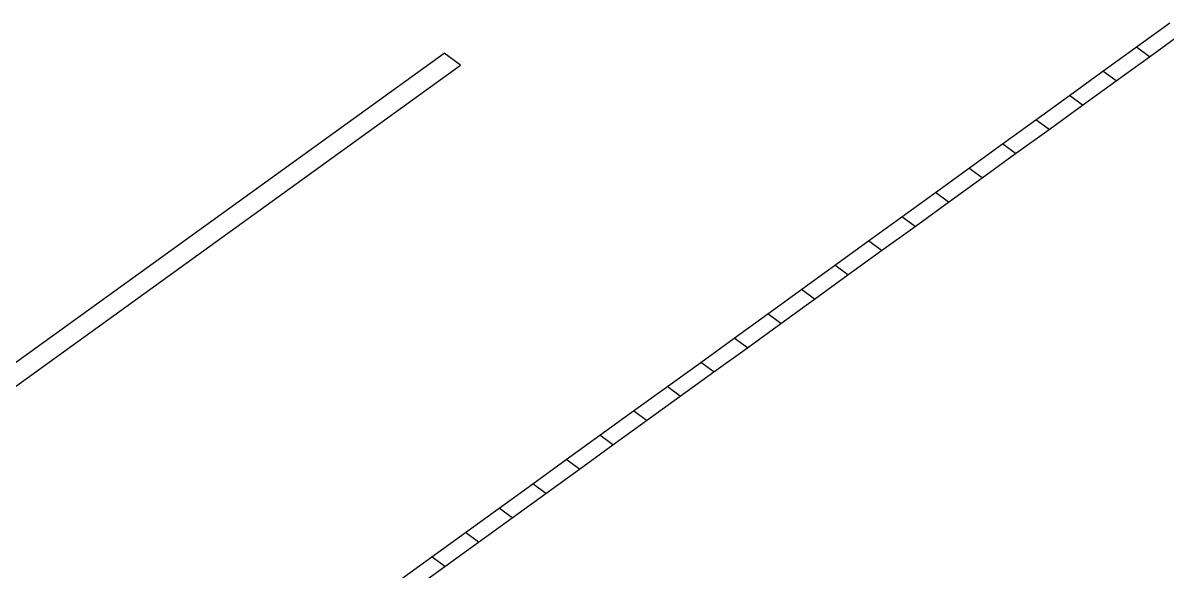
# Model space of a CAD drawing. Extents: x -83 to 83, y -28 to 43.
# Drawn here: x -77.1 to -70.97, y 3.17 to 6.11 of the extents above; entities that cross this region are included whole.
import ezdxf

# ---------------------------------------------------------------- set-up
doc = ezdxf.new("R2010")
doc.units = 0
doc.layers.get('0').update_dxf_attribs({"linetype": 'CONTINUOUS'})

msp = doc.modelspace()

# ---------------------------------------------------------------- linework, layer by layer
for p, q in [((-71.318, 5.8462), (-70.9595, 6.1056)), ((-71.0685, 5.9243), (-70.8893, 6.054)), ((-78.3833, 3.3898), (-74.845, 5.9441)), ((-74.7574, 5.8796), (-74.845, 5.9441)), ((-71.0685, 5.9243), (-71.1387, 5.9758)), ((-71.2477, 5.7946), (-71.0685, 5.9243)), ((-78.3596, 3.2789), (-74.7574, 5.8796)), ((-71.4972, 5.7164), (-71.318, 5.8462)), ((-71.2477, 5.7946), (-71.318, 5.8462)), ((-71.427, 5.6648), (-71.2477, 5.7946)), ((-71.6765, 5.5867), (-71.4972, 5.7164)), ((-71.427, 5.6648), (-71.4972, 5.7164)), ((-71.6062, 5.5351), (-71.427, 5.6648)), ((-71.4269, 5.6648), (-71.427, 5.6648)), ((-71.8558, 5.4569), (-71.6765, 5.5867)), ((-71.6062, 5.5351), (-71.6765, 5.5867)), ((-71.7856, 5.4052), (-71.6062, 5.5351)), ((-71.6062, 5.535), (-71.6062, 5.5351)), ((-72.2147, 5.1971), (-71.8558, 5.4569)), ((-71.7856, 5.4052), (-71.8558, 5.4569)), ((-71.8558, 5.4569), (-71.8558, 5.4569)), ((-71.965, 5.2754), (-71.7856, 5.4052)), ((-72.1445, 5.1455), (-71.965, 5.2754)), ((-71.965, 5.2754), (-72.0352, 5.327)), ((-72.3942, 5.0673), (-72.2147, 5.1971)), ((-72.2147, 5.1971), (-72.2147, 5.1972)), ((-72.1445, 5.1455), (-72.2147, 5.1971)), ((-72.324, 5.0156), (-72.1445, 5.1455)), ((-72.1444, 5.1454), (-72.1445, 5.1455)), ((-72.5737, 4.9374), (-72.3942, 5.0673)), ((-72.324, 5.0156), (-72.3942, 5.0673)), ((-72.3942, 5.0673), (-72.3942, 5.0673)), ((-72.5035, 4.8857), (-72.324, 5.0156)), ((-72.3239, 5.0156), (-72.324, 5.0156)), ((-73.1126, 4.5473), (-72.5737, 4.9374)), ((-72.5035, 4.8857), (-72.5737, 4.9374)), ((-72.5737, 4.9374), (-72.5737, 4.9374)), ((-72.6831, 4.7557), (-72.5035, 4.8857)), ((-72.5034, 4.8856), (-72.5035, 4.8857)), ((-72.6831, 4.7557), (-72.7533, 4.8073)), ((-72.8627, 4.6257), (-72.6831, 4.7557)), ((-72.8627, 4.6257), (-72.9329, 4.6774)), ((-73.0424, 4.4956), (-72.8627, 4.6257)), ((-73.2923, 4.4173), (-73.1126, 4.5473)), ((-73.0424, 4.4956), (-73.1126, 4.5473)), ((-73.1126, 4.5473), (-73.1126, 4.5473)), ((-73.2221, 4.3655), (-73.0424, 4.4956)), ((-73.0423, 4.4956), (-73.0424, 4.4956)), ((-73.472, 4.2872), (-73.2923, 4.4173)), ((-73.2221, 4.3655), (-73.2923, 4.4173)), ((-73.2923, 4.4173), (-73.2923, 4.4173)), ((-73.4018, 4.2355), (-73.2221, 4.3655)), ((-73.222, 4.3655), (-73.2221, 4.3655)), ((-73.8318, 4.0268), (-73.472, 4.2872)), ((-73.5817, 4.1053), (-73.4018, 4.2355)), ((-73.472, 4.2872), (-73.4721, 4.2872)), ((-73.4018, 4.2355), (-73.472, 4.2872)), ((-73.4018, 4.2354), (-73.4018, 4.2355)), ((-73.7615, 3.9751), (-73.5817, 4.1053)), ((-73.5817, 4.1053), (-73.6519, 4.157)), ((-74.0117, 3.8967), (-73.8318, 4.0268)), ((-73.8318, 4.0268), (-73.8318, 4.0269)), ((-73.7615, 3.9751), (-73.8318, 4.0268)), ((-73.9415, 3.8449), (-73.7615, 3.9751)), ((-74.1916, 3.7664), (-74.0117, 3.8967)), ((-73.9415, 3.8449), (-74.0117, 3.8967)), ((-74.0117, 3.8967), (-74.0117, 3.8967)), ((-74.1214, 3.7147), (-73.9415, 3.8449)), ((-73.9414, 3.8448), (-73.9415, 3.8449)), ((-74.3716, 3.6362), (-74.1916, 3.7664)), ((-74.1916, 3.7664), (-74.1916, 3.7665)), ((-74.1214, 3.7147), (-74.1916, 3.7664)), ((-74.3014, 3.5843), (-74.1214, 3.7147)), ((-74.1213, 3.7146), (-74.1214, 3.7147)), ((-74.7318, 3.3755), (-74.3716, 3.6362)), ((-74.3014, 3.5843), (-74.3716, 3.6362)), ((-74.3716, 3.6362), (-74.3716, 3.6362)), ((-74.4814, 3.4541), (-74.3014, 3.5843)), ((-74.4814, 3.4541), (-74.5516, 3.5059)), ((-74.6616, 3.3237), (-74.4814, 3.4541)), ((-74.9119, 3.2452), (-74.7318, 3.3755)), ((-74.6616, 3.3237), (-74.7318, 3.3755)), ((-74.7318, 3.3755), (-74.7318, 3.3755)), ((-74.8417, 3.1933), (-74.6616, 3.3237)), ((-74.6615, 3.3236), (-74.6616, 3.3237)), ((-75.092, 3.1148), (-74.9119, 3.2452)), ((-75.0218, 3.0629), (-74.8417, 3.1933)), ((-74.8417, 3.1933), (-74.9119, 3.2452)), ((-74.9119, 3.2452), (-74.9119, 3.2452)), ((-74.8416, 3.1933), (-74.8417, 3.1933))]:
    msp.add_line(p, q)

doc.saveas('drawing.dxf')
